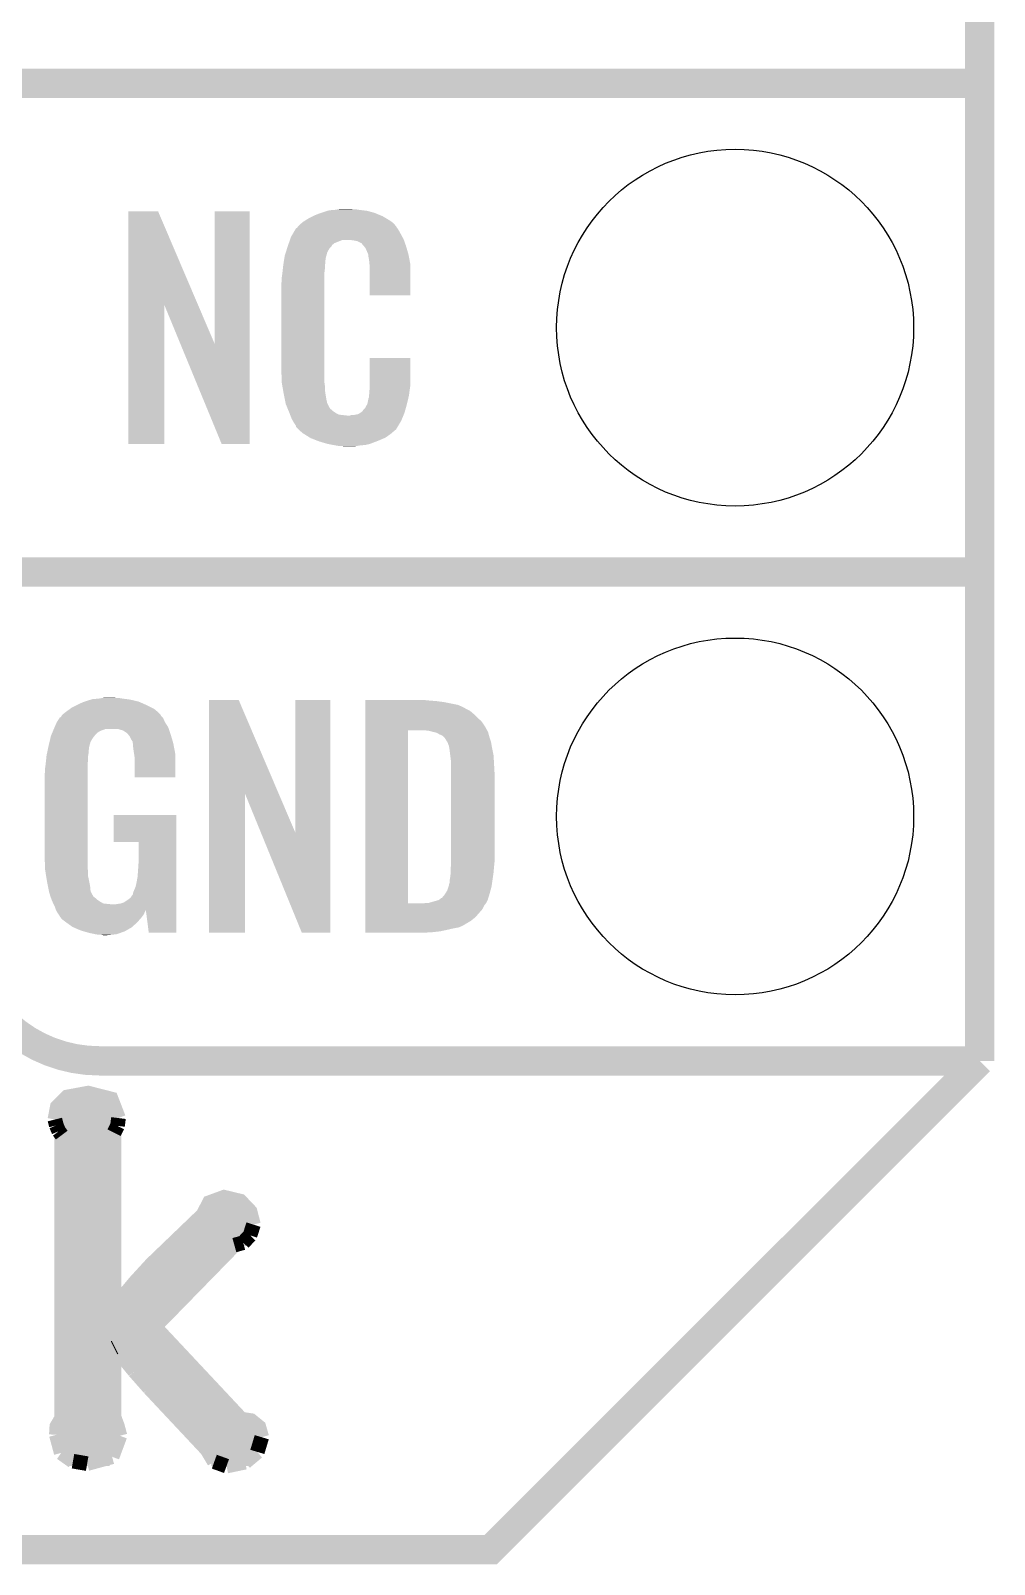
# Model space of a CAD drawing. Extents: x -1.3 to 24.2, y -3.9 to 53.4.
# Drawn here: x 19.2 to 24.21, y -3.89 to 4.08 of the extents above; entities that cross this region are included whole.
import ezdxf

# ---------------------------------------------------------------- set-up
doc = ezdxf.new("R2010")
doc.units = 0
doc.layers.get('0').update_dxf_attribs({"linetype": 'CONTINUOUS'})
for name, color, linetype in [('LIGHT_RANGER_14CLICK_V101_GKO', 10, 'CONTINUOUS'), ('LIGHT_RANGER_14CLICK_V101_GTO', 9, 'CONTINUOUS'), ('LIGHT_RANGER_14CLICK_V101_GTS', 11, 'CONTINUOUS')]:
    doc.layers.add(name, color=color, linetype=linetype)

# ---------------------------------------------------------------- blocks, each defined once
blk = doc.blocks.new('ROUND_58')
blk.add_circle((0, 0), 0.9271)

msp = doc.modelspace()

# ---------------------------------------------------------------- linework, layer by layer
at = {"layer": 'LIGHT_RANGER_14CLICK_V101_GKO', "const_width": 0.1524}
for points in [[(24.13, -1.27), (24.13, 51.054)], [(-1.27, -3.81), (21.59, -3.81), (24.13, -1.27)]]:
    msp.add_lwpolyline(points, dxfattribs=at)
at = {"layer": 'LIGHT_RANGER_14CLICK_V101_GTO'}
for points, const_width in [([(18.9738, 3.81), (24.13, 3.81)], 0.1524), ([(18.9738, 3.81), (24.13, 3.81)], 0.1524), ([(18.9738, 1.27), (24.13, 1.27)], 0.1524), ([(18.9738, 1.27), (24.13, 1.27)], 0.1524), ([(19.558, -1.27), (24.13, -1.27)], 0.1524), ([(22.84984, -1.27), (23.8506, -1.27)], 0.1524), ([(19.32686, -1.5748), (19.33956, -1.50876), (19.39036, -1.45796), (19.49958, -1.43764), (19.61896, -1.46812), (19.65706, -1.56718)], 0.0762), ([(19.33956, -1.50876), (19.6469, -1.50876)], 0.0762), ([(19.32686, -1.5748), (19.33448, -1.60528)], 0.0762), ([(19.3294, -1.58496), (19.65452, -1.58496)], 0.0762), ([(19.33448, -1.60528), (19.34718, -1.63576)], 0.0762), ([(19.6342, -1.64338), (19.65198, -1.60782)], 0.0762), ([(19.65198, -1.60782), (19.65706, -1.56718)], 0.0762), ([(19.33448, -3.2131), (19.33702, -3.16992), (19.36242, -3.12674), (19.36242, -1.65608)], 0.0762), ([(19.34718, -1.63576), (19.36242, -1.65608)], 0.0762), ([(19.36242, -1.66116), (19.6342, -1.66116)], 0.0762), ([(19.6342, -2.54254), (19.6342, -1.64338)], 0.0762), ([(19.36242, -1.73736), (19.6342, -1.73736)], 0.0762), ([(19.36242, -1.81356), (19.6342, -1.81356)], 0.0762), ([(19.36242, -1.88976), (19.6342, -1.88976)], 0.0762), ([(19.36242, -1.96596), (19.6342, -1.96596)], 0.0762), ([(19.6342, -2.54254), (19.63928, -2.54508), (19.74596, -2.41808), (19.82978, -2.32664), (20.09648, -2.0701), (20.1295, -2.0066), (20.2057, -1.97866), (20.28952, -1.99898), (20.34032, -2.05232), (20.3581, -2.1209)], 0.0762), ([(19.36242, -2.04216), (19.6342, -2.04216)], 0.0762), ([(20.10156, -2.04216), (20.33524, -2.04216)], 0.0762), ([(19.36242, -2.11836), (19.6342, -2.11836)], 0.0762), ([(20.04568, -2.11836), (20.3581, -2.11836)], 0.0762), ([(20.30476, -2.21488), (20.34032, -2.17678)], 0.0762), ([(20.34032, -2.17678), (20.3581, -2.1209)], 0.0762), ([(19.36242, -2.19456), (19.6342, -2.19456)], 0.0762), ([(19.84502, -2.65176), (20.25904, -2.22758)], 0.0762), ([(19.96694, -2.19456), (20.33016, -2.19456)], 0.0762), ([(20.25904, -2.22758), (20.30476, -2.21488)], 0.0762), ([(19.36242, -2.27076), (19.6342, -2.27076)], 0.0762), ([(19.36242, -2.34696), (19.6342, -2.34696)], 0.0762), ([(19.812, -2.34696), (20.1422, -2.34696)], 0.0762), ([(19.8882, -2.27076), (20.21586, -2.27076)], 0.0762), ([(19.36242, -2.42316), (19.6342, -2.42316)], 0.0762), ([(19.74342, -2.42316), (20.06854, -2.42316)], 0.0762), ([(19.36242, -2.49936), (19.6342, -2.49936)], 0.0762), ([(19.67738, -2.49936), (19.99488, -2.49936)], 0.0762), ([(19.36242, -2.57556), (19.91868, -2.57556)], 0.0762), ([(19.36242, -2.65176), (19.84502, -2.65176)], 0.0762), ([(19.84502, -2.65176), (20.2946, -3.13182), (20.3454, -3.13944), (20.38604, -3.17246), (20.40128, -3.2258)], 0.0762), ([(19.36242, -2.72796), (19.91614, -2.72796)], 0.0762), ([(19.36242, -2.80416), (19.6342, -2.80416)], 0.0762), ([(19.6342, -2.76098), (19.63928, -2.75844)], 0.0762), ([(19.6342, -3.12166), (19.6342, -2.76098)], 0.0762), ([(19.63928, -2.75844), (19.74088, -2.8829)], 0.0762), ([(19.67484, -2.80416), (19.98726, -2.80416)], 0.0762), ([(19.36242, -2.88036), (19.6342, -2.88036)], 0.0762), ([(19.73834, -2.88036), (20.05838, -2.88036)], 0.0762), ([(19.74088, -2.8829), (19.81708, -2.96926)], 0.0762), ([(19.36242, -2.95656), (19.6342, -2.95656)], 0.0762), ([(19.80438, -2.95656), (20.1295, -2.95656)], 0.0762), ([(19.81708, -2.96926), (20.1168, -3.2893)], 0.0762), ([(19.36242, -3.03276), (19.6342, -3.03276)], 0.0762), ([(19.8755, -3.03276), (20.20062, -3.03276)], 0.0762), ([(19.36242, -3.10896), (19.6342, -3.10896)], 0.0762), ([(19.6342, -3.12166), (19.65198, -3.16992), (19.66468, -3.21818)], 0.0762), ([(19.94662, -3.10896), (20.27174, -3.10896)], 0.0762), ([(19.33448, -3.18516), (19.6596, -3.18516)], 0.0762), ([(19.33448, -3.2131), (19.35988, -3.30708)], 0.0762), ([(19.62404, -3.3274), (19.66468, -3.21818)], 0.0762), ([(20.01774, -3.18516), (20.39112, -3.18516)], 0.0762), ([(20.37842, -3.302), (20.40128, -3.2258)], 0.0762), ([(19.33956, -3.26136), (19.66214, -3.26136)], 0.0762), ([(20.08886, -3.26136), (20.3962, -3.26136)], 0.0762), ([(20.1168, -3.2893), (20.1549, -3.3528)], 0.0762), ([(20.31492, -3.35534), (20.37842, -3.302)], 0.0762), ([(19.35988, -3.30708), (19.42084, -3.35026)], 0.0762), ([(19.39036, -3.33756), (19.61134, -3.33756)], 0.0762), ([(19.42084, -3.35026), (19.4945, -3.36296)], 0.0762), ([(19.4945, -3.36296), (19.62404, -3.3274)], 0.0762), ([(20.13966, -3.33756), (20.3454, -3.33756)], 0.0762), ([(20.1549, -3.3528), (20.2184, -3.37566)], 0.0762), ([(20.2184, -3.37566), (20.31492, -3.35534)], 0.0762)]:
    msp.add_lwpolyline(points, dxfattribs=dict(at, const_width=const_width))
at = {"layer": 'LIGHT_RANGER_14CLICK_V101_GTO', "const_width": 0.1524}
msp.add_lwpolyline([(18.8468, -0.5588, 0.4142136), (19.558, -1.27)], format="xyb", dxfattribs=at)
at = {"layer": 'LIGHT_RANGER_14CLICK_V101_GTO'}
for points in [[(19.707874, 2.656718), (19.707882, 3.144504), (20.070868, 2.656718), (19.862804, 3.144504)], [(19.707882, 3.144504), (19.707884, 3.14452), (19.862804, 3.144504), (19.707884, 3.14452)], [(20.15744, 2.453758), (20.157462, 3.144496), (20.337766, 2.453758), (20.33778, 3.144496)], [(20.157462, 3.144496), (20.157464, 3.14452), (20.33778, 3.144496), (20.157464, 3.14452)], [(20.642582, 3.10642), (20.66798, 3.11912), (21.04983, 3.10642), (21.02866, 3.11912)], [(20.66798, 3.11912), (20.67814, 3.1242), (21.02866, 3.11912), (21.016324, 3.1242)], [(20.67814, 3.1242), (20.703538, 3.13436), (21.016324, 3.1242), (20.991652, 3.13436)], [(20.703538, 3.13436), (20.711158, 3.1369), (20.991652, 3.13436), (20.985482, 3.1369)], [(20.711158, 3.1369), (20.7264, 3.14198), (20.985482, 3.1369), (20.966432, 3.14198)], [(20.7264, 3.14198), (20.743334, 3.14706), (20.966432, 3.14198), (20.947382, 3.14706)], [(20.743334, 3.14706), (20.751802, 3.1496), (20.947382, 3.14706), (20.927062, 3.1496)], [(20.751802, 3.1496), (20.78228, 3.15214), (20.927062, 3.1496), (20.90674, 3.15214)], [(20.78228, 3.15214), (20.79752, 3.15468), (20.90674, 3.15214), (20.891502, 3.15468)], [(20.79752, 3.15468), (20.812762, 3.15722), (20.876262, 3.15468), (20.863562, 3.15722)], [(20.562644, 3.02768), (20.576094, 3.05054), (21.12264, 3.02768), (21.109942, 3.05054)], [(20.576094, 3.05054), (20.579086, 3.055622), (21.109942, 3.05054), (21.106132, 3.055622)], [(20.579086, 3.055622), (20.58416, 3.058164), (21.106132, 3.055622), (21.104226, 3.058164)], [(20.58416, 3.058164), (20.58619, 3.060702), (21.104226, 3.058164), (21.102322, 3.060702)], [(20.58619, 3.060702), (20.59025, 3.065776), (21.102322, 3.060702), (21.099782, 3.065776)], [(20.59025, 3.065776), (20.59432, 3.070862), (21.099782, 3.065776), (21.095424, 3.070862)], [(20.59432, 3.070862), (20.608834, 3.08356), (21.095424, 3.070862), (21.084542, 3.08356)], [(20.608834, 3.08356), (20.614642, 3.08864), (21.084542, 3.08356), (21.077432, 3.08864)], [(20.614642, 3.08864), (20.626618, 3.096262), (21.077432, 3.08864), (21.06676, 3.096262)], [(20.626618, 3.096262), (20.642582, 3.10642), (21.06676, 3.096262), (21.04983, 3.10642)], [(20.526272, 2.931158), (20.533492, 2.954018), (20.741638, 2.931158), (20.754338, 2.954018)], [(20.533492, 2.954018), (20.5359, 2.96164), (20.754338, 2.954018), (20.761956, 2.96164)], [(20.5359, 2.96164), (20.536788, 2.964182), (20.761956, 2.96164), (20.764498, 2.964182)], [(20.536788, 2.964182), (20.538564, 2.969256), (20.764498, 2.964182), (20.767038, 2.969256)], [(20.538564, 2.969256), (20.542122, 2.979418), (20.767038, 2.969256), (20.779742, 2.979418)], [(20.542122, 2.979418), (20.547454, 2.994658), (20.779742, 2.979418), (20.817836, 2.994658)], [(20.547454, 2.994658), (20.547456, 2.99466), (20.817836, 2.994658), (20.866098, 2.99466)], [(20.547456, 2.99466), (20.549232, 2.999738), (21.139694, 2.99466), (21.13788, 2.999738)], [(20.549232, 2.999738), (20.55368, 3.012442), (21.13788, 2.999738), (21.130952, 3.012442)], [(20.55368, 3.012442), (20.562644, 3.02768), (21.130952, 3.012442), (21.12264, 3.02768)], [(20.88388, 2.99212), (20.866098, 2.99466), (21.140602, 2.99212), (21.139694, 2.99466)], [(20.896578, 2.98958), (20.88388, 2.99212), (21.141508, 2.98958), (21.140602, 2.99212)], [(20.921974, 2.97688), (20.896578, 2.98958), (21.146044, 2.97688), (21.141508, 2.98958)], [(20.924518, 2.971804), (20.921974, 2.97688), (21.147856, 2.971804), (21.146044, 2.97688)], [(20.931052, 2.96418), (20.924518, 2.971804), (21.150578, 2.96418), (21.147856, 2.971804)], [(20.939758, 2.95402), (20.931052, 2.96418), (21.153568, 2.95402), (21.150578, 2.96418)], [(20.94992, 2.93116), (20.939758, 2.95402), (21.160292, 2.93116), (21.153568, 2.95402)], [(20.51304, 2.86512), (20.514642, 2.875278), (20.729448, 2.86512), (20.73148, 2.875278)], [(20.514642, 2.875278), (20.516648, 2.887978), (20.73148, 2.875278), (20.73148, 2.887978)], [(20.516648, 2.887978), (20.518252, 2.898138), (20.73148, 2.887978), (20.73402, 2.898138)], [(20.518252, 2.898138), (20.519054, 2.903218), (20.73402, 2.898138), (20.73402, 2.903218)], [(20.519054, 2.903218), (20.52066, 2.913382), (20.73402, 2.903218), (20.73679, 2.913382)], [(20.52066, 2.913382), (20.526272, 2.931158), (20.73679, 2.913382), (20.741638, 2.931158)], [(20.953984, 2.921002), (20.94992, 2.93116), (21.16328, 2.921002), (21.160292, 2.93116)], [(20.954998, 2.918464), (20.953984, 2.921002), (21.163764, 2.918464), (21.16328, 2.921002)], [(20.955, 2.910842), (20.954998, 2.918464), (21.165216, 2.910842), (21.163764, 2.918464)], [(20.95754, 2.898138), (20.955, 2.910842), (21.167636, 2.898138), (21.165216, 2.910842)], [(20.96008, 2.88036), (20.95754, 2.898138), (21.171022, 2.88036), (21.167636, 2.898138)], [(20.961058, 2.867658), (20.96008, 2.88036), (21.17344, 2.867658), (21.171022, 2.88036)], [(20.50542, 2.80162), (20.50796, 2.8194), (20.7264, 2.80162), (20.7264, 2.8194)], [(20.50542, 2.783842), (20.50542, 2.80162), (20.7264, 2.783842), (20.7264, 2.80162)], [(20.50796, 2.8194), (20.508242, 2.821938), (20.7264, 2.8194), (20.7264, 2.821938)], [(20.508242, 2.821938), (20.5105, 2.84226), (20.7264, 2.821938), (20.72894, 2.84226)], [(20.5105, 2.84226), (20.512756, 2.862578), (20.72894, 2.84226), (20.72894, 2.862578)], [(20.512756, 2.862578), (20.51304, 2.86512), (20.72894, 2.862578), (20.729448, 2.86512)], [(20.96262, 2.84734), (20.961058, 2.867658), (21.173436, 2.84734), (21.17344, 2.867658)], [(20.96262, 2.707664), (20.96262, 2.84734), (21.173416, 2.707664), (21.173436, 2.84734)], [(20.50288, 2.771142), (20.50542, 2.783842), (20.7264, 2.771142), (20.7264, 2.783842)], [(20.50288, 2.32156), (20.50288, 2.771142), (20.7264, 2.32156), (20.7264, 2.771142)], [(19.70786, 1.935504), (19.707874, 2.656718), (19.895796, 1.935504), (19.89582, 2.656718)], [(19.97945, 2.453758), (19.89582, 2.656718), (20.15744, 2.453758), (20.070868, 2.656718)], [(21.173416, 2.70764), (20.96262, 2.707664), (21.173416, 2.70764), (21.173416, 2.707664)], [(20.192996, 1.935496), (19.97945, 2.453758), (20.337756, 1.935496), (20.337766, 2.453758)], [(20.505232, 2.25806), (20.50288, 2.32156), (20.7264, 2.25806), (20.7264, 2.32156)], [(20.96262, 2.24282), (20.962642, 2.382496), (21.17344, 2.24282), (21.17344, 2.382496)], [(20.962642, 2.382496), (20.962644, 2.38252), (21.17344, 2.382496), (20.962644, 2.38252)], [(20.50542, 2.252982), (20.505232, 2.25806), (20.727126, 2.252982), (20.7264, 2.25806)], [(20.50763, 2.240278), (20.50542, 2.252982), (20.72894, 2.240278), (20.727126, 2.252982)], [(20.511606, 2.217418), (20.50763, 2.240278), (20.72894, 2.217418), (20.72894, 2.240278)], [(20.96262, 2.230122), (20.96262, 2.24282), (21.171626, 2.230122), (21.17344, 2.24282)], [(20.51558, 2.19456), (20.511606, 2.217418), (20.73255, 2.19456), (20.72894, 2.217418)], [(20.520662, 2.16916), (20.51558, 2.19456), (20.73656, 2.16916), (20.73255, 2.19456)], [(20.525234, 2.146298), (20.520662, 2.16916), (20.74164, 2.146298), (20.73656, 2.16916)], [(20.949922, 2.143762), (20.955, 2.169162), (21.15566, 2.143762), (21.161636, 2.169162)], [(20.955, 2.169162), (20.955002, 2.171704), (21.161636, 2.169162), (21.162234, 2.171704)], [(20.955002, 2.171704), (20.95754, 2.176784), (21.162234, 2.171704), (21.163428, 2.176784)], [(20.95754, 2.184402), (20.958048, 2.186942), (21.165222, 2.184402), (21.16582, 2.186942)], [(20.95754, 2.176784), (20.95754, 2.184402), (21.163428, 2.176784), (21.165222, 2.184402)], [(20.958048, 2.186942), (20.96008, 2.197102), (21.16582, 2.186942), (21.167174, 2.197102)], [(20.96008, 2.2098), (20.961984, 2.22504), (21.168866, 2.2098), (21.1709, 2.22504)], [(20.96008, 2.197102), (20.96008, 2.2098), (21.167174, 2.197102), (21.168866, 2.2098)], [(20.961984, 2.22504), (20.96262, 2.230122), (21.1709, 2.22504), (21.171626, 2.230122)], [(20.52574, 2.143762), (20.525234, 2.146298), (20.74291, 2.143762), (20.74164, 2.146298)], [(20.533062, 2.125982), (20.52574, 2.143762), (20.751802, 2.125982), (20.74291, 2.143762)], [(20.53411, 2.123436), (20.533062, 2.125982), (20.754342, 2.123436), (20.751802, 2.125982)], [(20.5362, 2.118362), (20.53411, 2.123436), (20.756884, 2.118362), (20.754342, 2.123436)], [(20.538292, 2.113278), (20.5362, 2.118362), (20.764502, 2.113278), (20.756884, 2.118362)], [(20.54143, 2.10566), (20.538292, 2.113278), (20.77212, 2.10566), (20.764502, 2.113278)], [(20.54352, 2.10058), (20.54143, 2.10566), (20.779742, 2.10058), (20.77212, 2.10566)], [(20.545474, 2.0955), (20.54352, 2.10058), (20.787362, 2.0955), (20.779742, 2.10058)], [(20.548406, 2.08788), (20.545474, 2.0955), (20.802604, 2.08788), (20.787362, 2.0955)], [(20.55036, 2.0828), (20.548406, 2.08788), (20.848322, 2.0828), (20.802604, 2.08788)], [(20.55622, 2.06756), (20.55036, 2.0828), (21.130408, 2.06756), (21.136684, 2.0828)], [(20.848322, 2.0828), (20.858482, 2.082802), (21.136684, 2.0828), (21.136686, 2.082802)], [(20.858482, 2.082802), (20.866104, 2.08534), (21.136686, 2.082802), (21.13773, 2.08534)], [(20.876262, 2.08534), (20.901662, 2.09042), (21.13773, 2.08534), (21.139822, 2.09042)], [(20.901662, 2.09042), (20.914356, 2.098038), (21.139822, 2.09042), (21.14296, 2.098038)], [(20.914356, 2.098038), (20.91436, 2.09804), (21.14296, 2.098038), (21.14296, 2.09804)], [(20.91436, 2.09804), (20.924522, 2.105666), (21.14296, 2.09804), (21.145078, 2.105666)], [(20.924522, 2.105666), (20.927062, 2.110738), (21.145078, 2.105666), (21.146486, 2.110738)], [(20.927062, 2.110738), (20.937222, 2.120902), (21.146486, 2.110738), (21.14931, 2.120902)], [(20.937222, 2.120902), (20.94992, 2.14376), (21.14931, 2.120902), (21.15566, 2.14376)], [(20.94992, 2.14376), (20.949922, 2.143762), (21.15566, 2.14376), (21.15566, 2.143762)], [(20.563278, 2.05486), (20.55622, 2.06756), (21.12518, 2.05486), (21.130408, 2.06756)], [(20.568922, 2.044698), (20.563278, 2.05486), (21.119082, 2.044698), (21.12518, 2.05486)], [(20.579076, 2.029466), (20.568922, 2.044698), (21.109942, 2.029466), (21.119082, 2.044698)], [(20.57908, 2.024384), (20.579076, 2.029466), (21.106894, 2.024384), (21.109942, 2.029466)], [(20.586702, 2.01676), (20.57908, 2.024384), (21.10232, 2.01676), (21.106894, 2.024384)], [(20.59178, 2.01168), (20.586702, 2.01676), (21.099776, 2.01168), (21.10232, 2.01676)], [(20.59686, 2.006598), (20.59178, 2.01168), (21.093424, 2.006598), (21.099776, 2.01168)], [(20.602786, 2.00152), (20.59686, 2.006598), (21.08708, 2.00152), (21.093424, 2.006598)], [(20.614638, 1.99136), (20.602786, 2.00152), (21.075228, 1.99136), (21.08708, 2.00152)], [(19.895796, 1.93548), (19.70786, 1.935504), (19.895796, 1.93548), (19.895796, 1.935504)], [(20.337756, 1.93548), (20.192996, 1.935496), (20.337756, 1.93548), (20.337756, 1.935496)], [(20.622768, 1.98628), (20.614638, 1.99136), (21.069302, 1.98628), (21.075228, 1.99136)], [(20.65122, 1.9685), (20.622768, 1.98628), (21.043902, 1.9685), (21.069302, 1.98628)], [(20.65528, 1.965962), (20.65122, 1.9685), (21.037978, 1.965962), (21.043902, 1.9685)], [(20.687936, 1.95326), (20.65528, 1.965962), (21.00834, 1.95326), (21.037978, 1.965962)], [(20.701, 1.948178), (20.687936, 1.95326), (20.99527, 1.948178), (21.00834, 1.95326)], [(20.744178, 1.93548), (20.701, 1.948178), (20.962618, 1.93548), (20.99527, 1.948178)], [(20.771274, 1.9304), (20.744178, 1.93548), (20.939758, 1.9304), (20.962618, 1.93548)], [(20.78482, 1.92786), (20.771274, 1.9304), (20.91182, 1.92786), (20.939758, 1.9304)], [(20.800058, 1.92532), (20.78482, 1.92786), (20.896578, 1.92532), (20.91182, 1.92786)], [(20.827998, 1.92278), (20.817838, 1.92532), (20.881338, 1.92278), (20.896578, 1.92532)], [(19.387822, 0.546102), (19.405282, 0.5588), (19.857718, 0.546102), (19.842476, 0.5588)], [(19.405282, 0.5588), (19.415762, 0.56642), (19.842476, 0.5588), (19.827238, 0.56642)], [(19.415762, 0.56642), (19.44116, 0.57912), (19.827238, 0.56642), (19.80184, 0.57912)], [(19.44116, 0.57912), (19.45132, 0.5842), (19.80184, 0.57912), (19.790228, 0.5842)], [(19.45132, 0.5842), (19.47418, 0.59436), (19.790228, 0.5842), (19.767004, 0.59436)], [(19.47418, 0.59436), (19.481794, 0.596898), (19.767004, 0.59436), (19.761202, 0.596898)], [(19.481794, 0.596898), (19.49704, 0.60198), (19.761202, 0.596898), (19.739606, 0.60198)], [(19.49704, 0.60198), (19.513974, 0.60706), (19.739606, 0.60198), (19.718018, 0.60706)], [(19.513974, 0.60706), (19.522442, 0.6096), (19.718018, 0.60706), (19.69897, 0.6096)], [(19.522442, 0.6096), (19.55292, 0.61214), (19.69897, 0.6096), (19.67992, 0.61214)], [(19.55292, 0.61214), (19.56816, 0.61468), (19.67992, 0.61214), (19.664682, 0.61468)], [(19.56816, 0.61468), (19.583402, 0.61722), (19.646902, 0.61468), (19.636742, 0.61722)], [(20.126974, 0.116718), (20.126982, 0.604504), (20.489968, 0.116718), (20.281904, 0.604504)], [(20.126982, 0.604504), (20.126984, 0.60452), (20.281904, 0.604504), (20.126984, 0.60452)], [(20.57654, -0.086242), (20.576562, 0.604496), (20.756866, -0.086242), (20.75688, 0.604496)], [(20.576562, 0.604496), (20.576564, 0.60452), (20.75688, 0.604496), (20.576564, 0.60452)], [(20.939782, 0.60198), (20.939784, 0.60452), (21.27504, 0.60198), (21.24964, 0.60452)], [(20.939782, 0.59944), (20.939782, 0.60198), (21.30806, 0.59944), (21.27504, 0.60198)], [(20.939782, 0.59436), (20.939782, 0.59944), (21.346158, 0.59436), (21.30806, 0.59944)], [(20.939782, 0.579118), (20.939782, 0.59436), (21.422362, 0.579118), (21.346158, 0.59436)], [(20.939782, 0.563878), (20.939782, 0.579118), (21.455378, 0.563878), (21.422362, 0.579118)], [(20.939782, 0.561338), (20.939782, 0.563878), (21.457924, 0.561338), (21.455378, 0.563878)], [(20.939782, 0.54864), (20.939782, 0.561338), (21.483318, 0.54864), (21.457924, 0.561338)], [(19.32686, 0.46736), (19.33702, 0.49022), (19.91291, 0.46736), (19.898362, 0.49022)], [(19.33702, 0.49022), (19.337022, 0.490222), (19.898362, 0.49022), (19.898362, 0.490222)], [(19.337022, 0.490222), (19.352256, 0.513076), (19.898362, 0.490222), (19.888202, 0.513076)], [(19.352256, 0.513076), (19.35226, 0.513082), (19.888202, 0.513076), (19.888198, 0.513082)], [(19.35226, 0.513082), (19.352284, 0.51562), (19.888198, 0.513082), (19.88566, 0.51562)], [(19.352284, 0.51562), (19.357342, 0.51563), (19.88566, 0.51562), (19.88565, 0.51563)], [(19.357342, 0.51563), (19.361912, 0.523242), (19.88565, 0.51563), (19.878042, 0.523242)], [(19.361912, 0.523242), (19.36496, 0.528316), (19.878042, 0.523242), (19.875502, 0.528316)], [(19.36496, 0.528316), (19.364964, 0.528322), (19.875502, 0.528316), (19.875498, 0.528322)], [(19.364964, 0.528322), (19.38782, 0.5461), (19.875498, 0.528322), (19.85772, 0.5461)], [(19.38782, 0.5461), (19.387822, 0.546102), (19.85772, 0.5461), (19.857718, 0.546102)], [(20.93978, 0.495298), (20.939782, 0.51562), (21.54174, 0.495298), (21.51888, 0.51562)], [(20.93978, 0.4699), (20.93978, 0.495298), (21.55952, 0.4699), (21.54174, 0.495298)], [(20.939782, 0.533402), (20.939782, 0.54864), (21.5011, 0.533402), (21.483318, 0.54864)], [(20.939782, 0.51562), (20.939782, 0.533402), (21.51888, 0.51562), (21.5011, 0.533402)], [(19.299282, 0.388622), (19.30412, 0.408938), (19.512278, 0.388622), (19.52498, 0.408938)], [(19.30412, 0.408938), (19.306542, 0.419102), (19.52498, 0.408938), (19.533108, 0.419102)], [(19.306542, 0.419102), (19.307608, 0.421638), (19.533108, 0.419102), (19.535138, 0.421638)], [(19.307608, 0.421638), (19.314026, 0.436878), (19.535138, 0.421638), (19.550378, 0.436878)], [(19.314026, 0.436878), (19.317234, 0.4445), (19.550378, 0.436878), (19.563078, 0.4445)], [(19.317234, 0.4445), (19.321512, 0.454658), (19.563078, 0.4445), (19.591018, 0.454658)], [(19.321512, 0.45466), (19.324722, 0.462282), (19.918682, 0.45466), (19.91614, 0.462282)], [(19.321512, 0.454658), (19.321512, 0.45466), (19.591018, 0.454658), (19.654516, 0.45466)], [(19.324722, 0.462282), (19.32686, 0.46736), (19.91614, 0.462282), (19.91291, 0.46736)], [(19.669762, 0.44958), (19.654516, 0.45466), (19.920374, 0.44958), (19.918682, 0.45466)], [(19.67992, 0.447042), (19.669762, 0.44958), (19.92122, 0.447042), (19.920374, 0.44958)], [(19.695158, 0.436882), (19.67992, 0.447042), (19.924608, 0.436882), (19.92122, 0.447042)], [(19.700236, 0.434342), (19.695158, 0.436882), (19.925454, 0.434342), (19.924608, 0.436882)], [(19.708948, 0.42418), (19.700236, 0.434342), (19.92884, 0.42418), (19.925454, 0.434342)], [(19.71548, 0.416558), (19.708948, 0.42418), (19.931082, 0.416558), (19.92884, 0.42418)], [(19.72564, 0.396242), (19.71548, 0.416558), (19.937058, 0.396242), (19.931082, 0.416558)], [(20.939762, -0.452098), (20.93978, 0.44704), (21.16074, -0.452098), (21.160762, 0.44704)], [(20.93978, 0.44704), (20.93978, 0.4699), (21.57199, 0.44704), (21.55952, 0.4699)], [(21.272502, 0.4445), (21.252178, 0.44704), (21.573376, 0.4445), (21.57199, 0.44704)], [(21.28139, 0.44196), (21.272502, 0.4445), (21.57476, 0.44196), (21.573376, 0.4445)], [(21.290278, 0.43942), (21.28139, 0.44196), (21.576032, 0.43942), (21.57476, 0.44196)], [(21.302982, 0.436878), (21.290278, 0.43942), (21.577302, 0.436878), (21.576032, 0.43942)], [(21.315682, 0.431798), (21.302982, 0.436878), (21.578572, 0.431798), (21.577302, 0.436878)], [(21.323302, 0.42672), (21.315682, 0.431798), (21.57984, 0.42672), (21.578572, 0.431798)], [(21.328384, 0.42418), (21.323302, 0.42672), (21.580566, 0.42418), (21.57984, 0.42672)], [(21.330924, 0.424178), (21.328384, 0.42418), (21.580568, 0.424178), (21.580566, 0.42418)], [(21.34108, 0.419098), (21.330924, 0.424178), (21.582018, 0.419098), (21.580568, 0.424178)], [(21.351238, 0.40894), (21.34108, 0.419098), (21.58492, 0.40894), (21.582018, 0.419098)], [(21.35124, 0.408938), (21.351238, 0.40894), (21.584922, 0.408938), (21.58492, 0.40894)], [(21.363938, 0.38862), (21.35124, 0.408938), (21.591694, 0.38862), (21.584922, 0.408938)], [(19.28368, 0.3175), (19.286352, 0.330198), (19.500002, 0.3175), (19.50212, 0.330198)], [(19.286352, 0.330198), (19.289026, 0.342898), (19.50212, 0.330198), (19.50212, 0.342898)], [(19.289026, 0.342898), (19.291164, 0.353058), (19.50212, 0.342898), (19.50466, 0.353058)], [(19.291164, 0.353058), (19.29277, 0.360678), (19.50466, 0.353058), (19.50466, 0.360678)], [(19.29277, 0.360678), (19.29384, 0.36576), (19.50466, 0.360678), (19.506044, 0.36576)], [(19.29384, 0.36576), (19.299282, 0.388622), (19.506044, 0.36576), (19.512278, 0.388622)], [(19.730716, 0.388626), (19.72564, 0.396242), (19.939298, 0.388626), (19.937058, 0.396242)], [(19.73072, 0.381004), (19.730716, 0.388626), (19.94154, 0.381004), (19.939298, 0.388626)], [(19.730722, 0.381002), (19.73072, 0.381004), (19.94154, 0.381002), (19.94154, 0.381004)], [(19.733258, 0.375924), (19.730722, 0.381002), (19.942508, 0.375924), (19.94154, 0.381002)], [(19.73326, 0.360682), (19.733258, 0.375924), (19.945412, 0.360682), (19.942508, 0.375924)], [(19.7358, 0.34036), (19.73326, 0.360682), (19.949282, 0.34036), (19.945412, 0.360682)], [(19.737756, 0.327658), (19.7358, 0.34036), (19.9517, 0.327658), (19.949282, 0.34036)], [(19.74088, 0.307342), (19.737756, 0.327658), (19.951696, 0.307342), (19.9517, 0.327658)], [(21.36521, 0.38608), (21.363938, 0.38862), (21.59254, 0.38608), (21.591694, 0.38862)], [(21.36902, 0.378458), (21.36521, 0.38608), (21.593812, 0.378458), (21.59254, 0.38608)], [(21.37156, 0.37084), (21.36902, 0.378458), (21.59508, 0.37084), (21.593812, 0.378458)], [(21.3741, 0.365756), (21.37156, 0.37084), (21.595928, 0.365756), (21.59508, 0.37084)], [(21.3741, 0.363218), (21.3741, 0.365756), (21.596352, 0.363218), (21.595928, 0.365756)], [(21.37537, 0.3556), (21.3741, 0.363218), (21.59762, 0.3556), (21.596352, 0.363218)], [(21.37664, 0.34798), (21.37537, 0.3556), (21.599144, 0.34798), (21.59762, 0.3556)], [(21.38045, 0.3175), (21.37664, 0.34798), (21.60524, 0.3175), (21.599144, 0.34798)], [(19.27606, 0.25146), (19.2786, 0.26924), (19.49704, 0.25146), (19.49704, 0.26924)], [(19.27606, 0.233682), (19.27606, 0.25146), (19.49704, 0.233682), (19.49704, 0.25146)], [(19.2786, 0.26924), (19.279134, 0.274318), (19.49704, 0.26924), (19.49704, 0.274318)], [(19.279134, 0.274318), (19.28154, 0.29718), (19.49704, 0.274318), (19.49958, 0.29718)], [(19.28154, 0.29718), (19.283412, 0.314958), (19.49958, 0.29718), (19.49958, 0.314958)], [(19.283412, 0.314958), (19.28368, 0.3175), (19.49958, 0.314958), (19.500002, 0.3175)], [(19.74088, 0.203224), (19.74088, 0.307342), (19.951676, 0.203224), (19.951696, 0.307342)], [(21.38426, 0.287018), (21.38045, 0.3175), (21.607034, 0.287018), (21.60524, 0.3175)], [(21.38426, 0.27432), (21.38426, 0.287018), (21.60778, 0.27432), (21.607034, 0.287018)], [(21.38426, 0.228602), (21.38426, 0.27432), (21.61032, 0.228602), (21.60778, 0.27432)], [(19.27352, 0.218442), (19.27606, 0.233682), (19.49704, 0.218442), (19.49704, 0.233682)], [(19.27352, -0.20574), (19.27352, 0.218442), (19.49704, -0.20574), (19.49704, 0.218442)], [(19.951676, 0.2032), (19.74088, 0.203224), (19.951676, 0.2032), (19.951676, 0.203224)], [(21.38426, -0.23622), (21.38426, 0.228602), (21.61032, -0.23622), (21.61032, 0.228602)], [(20.12696, -0.604496), (20.126974, 0.116718), (20.314896, -0.604496), (20.31492, 0.116718)], [(20.397834, -0.086242), (20.31492, 0.116718), (20.57654, -0.086242), (20.489968, 0.116718)], [(19.63166, -0.132056), (19.631682, 0.007596), (19.956774, -0.132056), (19.95678, 0.007596)], [(19.631682, 0.007596), (19.631684, 0.00762), (19.95678, 0.007596), (19.631684, 0.00762)], [(19.761176, -0.13208), (19.63166, -0.132056), (19.956774, -0.13208), (19.956774, -0.132056)], [(19.7612, -0.243842), (19.761176, -0.13208), (19.95677, -0.243842), (19.956774, -0.13208)], [(20.609556, -0.604504), (20.397834, -0.086242), (20.756856, -0.604504), (20.756866, -0.086242)], [(19.275788, -0.26924), (19.27352, -0.20574), (19.49704, -0.26924), (19.49704, -0.20574)], [(21.38426, -0.25146), (21.38426, -0.23622), (21.608796, -0.25146), (21.61032, -0.23622)], [(19.27606, -0.276858), (19.275788, -0.26924), (19.497994, -0.276858), (19.49704, -0.26924)], [(19.278094, -0.289562), (19.27606, -0.276858), (19.49958, -0.289562), (19.497994, -0.276858)], [(19.281752, -0.312422), (19.278094, -0.289562), (19.49958, -0.312422), (19.49958, -0.289562)], [(19.285408, -0.33528), (19.281752, -0.312422), (19.50466, -0.33528), (19.49958, -0.312422)], [(19.75104, -0.3429), (19.75612, -0.31496), (19.956766, -0.3429), (19.956766, -0.31496)], [(19.75612, -0.31496), (19.75866, -0.28194), (19.956766, -0.31496), (19.956768, -0.28194)], [(19.75866, -0.28194), (19.7612, -0.243842), (19.956768, -0.28194), (19.95677, -0.243842)], [(21.37918, -0.322578), (21.38172, -0.30226), (21.600886, -0.322578), (21.603788, -0.30226)], [(21.38172, -0.279398), (21.383336, -0.26162), (21.606298, -0.279398), (21.60778, -0.26162)], [(21.38172, -0.2921), (21.38172, -0.279398), (21.60524, -0.2921), (21.606298, -0.279398)], [(21.38172, -0.30226), (21.38172, -0.2921), (21.603788, -0.30226), (21.60524, -0.2921)], [(21.383336, -0.26162), (21.38426, -0.25146), (21.60778, -0.26162), (21.608796, -0.25146)], [(19.28622, -0.34036), (19.285408, -0.33528), (19.505676, -0.34036), (19.50466, -0.33528)], [(19.290284, -0.36068), (19.28622, -0.34036), (19.50974, -0.36068), (19.505676, -0.34036)], [(19.295874, -0.388622), (19.290284, -0.36068), (19.512282, -0.388622), (19.50974, -0.36068)], [(19.29638, -0.391162), (19.295874, -0.388622), (19.513554, -0.391162), (19.512282, -0.388622)], [(19.301714, -0.408938), (19.29638, -0.391162), (19.522442, -0.408938), (19.513554, -0.391162)], [(19.73326, -0.403856), (19.733262, -0.396236), (19.956762, -0.403856), (19.956764, -0.396236)], [(19.733262, -0.396236), (19.73834, -0.38354), (19.956764, -0.396236), (19.956764, -0.38354)], [(19.73834, -0.38354), (19.74596, -0.365758), (19.956764, -0.38354), (19.956764, -0.365758)], [(19.74596, -0.365758), (19.75104, -0.3429), (19.956764, -0.365758), (19.956766, -0.3429)], [(21.354414, -0.40132), (21.363938, -0.386082), (21.58492, -0.40132), (21.588982, -0.386082)], [(21.363938, -0.386082), (21.371558, -0.363222), (21.588982, -0.386082), (21.59508, -0.363222)], [(21.371558, -0.363222), (21.374098, -0.355602), (21.59508, -0.363222), (21.596168, -0.355602)], [(21.374098, -0.355602), (21.3741, -0.353064), (21.596168, -0.355602), (21.59653, -0.353064)], [(21.3741, -0.353064), (21.376638, -0.345442), (21.59653, -0.353064), (21.597618, -0.345442)], [(21.376638, -0.345442), (21.37664, -0.335282), (21.597618, -0.345442), (21.59907, -0.335282)], [(21.37664, -0.335282), (21.37918, -0.322578), (21.59907, -0.335282), (21.600886, -0.322578)], [(19.302478, -0.411484), (19.301714, -0.408938), (19.524982, -0.411484), (19.522442, -0.408938)], [(19.304, -0.416558), (19.302478, -0.411484), (19.527524, -0.416558), (19.524982, -0.411484)], [(19.304, -0.416562), (19.304, -0.416558), (19.52753, -0.416562), (19.527524, -0.416558)], [(19.306858, -0.424182), (19.304, -0.416562), (19.53768, -0.424182), (19.52753, -0.416562)], [(19.309716, -0.4318), (19.306858, -0.424182), (19.5453, -0.4318), (19.53768, -0.424182)], [(19.31162, -0.43688), (19.309716, -0.4318), (19.552922, -0.43688), (19.5453, -0.4318)], [(19.313798, -0.441958), (19.31162, -0.43688), (19.560538, -0.441958), (19.552922, -0.43688)], [(19.318152, -0.45212), (19.313798, -0.441958), (19.578324, -0.45212), (19.560538, -0.441958)], [(19.31924, -0.45466), (19.318152, -0.45212), (19.60118, -0.45466), (19.578324, -0.45212)], [(19.32051, -0.4572), (19.31924, -0.45466), (19.626578, -0.4572), (19.60118, -0.45466)], [(19.32686, -0.4699), (19.32051, -0.4572), (19.95676, -0.4699), (19.95676, -0.4572)], [(19.33194, -0.485138), (19.32686, -0.4699), (19.95676, -0.485138), (19.95676, -0.4699)], [(19.639282, -0.4572), (19.65198, -0.45466), (19.95676, -0.4572), (19.95676, -0.45466)], [(19.65198, -0.45466), (19.669762, -0.452118), (19.95676, -0.45466), (19.95676, -0.452118)], [(19.669762, -0.452118), (19.685004, -0.447038), (19.95676, -0.452118), (19.956762, -0.447038)], [(19.685004, -0.447038), (19.70024, -0.43688), (19.956762, -0.447038), (19.956762, -0.43688)], [(19.70024, -0.43688), (19.718022, -0.424178), (19.956762, -0.43688), (19.956762, -0.424178)], [(19.718022, -0.424178), (19.730722, -0.406398), (19.956762, -0.424178), (19.956762, -0.406398)], [(19.730722, -0.406398), (19.73326, -0.403856), (19.956762, -0.406398), (19.956762, -0.403856)], [(20.939762, -0.45212), (20.939762, -0.452098), (21.239478, -0.45212), (21.16074, -0.452098)], [(20.939762, -0.462282), (20.939762, -0.45212), (21.556978, -0.462282), (21.565106, -0.45212)], [(20.939762, -0.482598), (20.939762, -0.462282), (21.54682, -0.482598), (21.556978, -0.462282)], [(21.239478, -0.45212), (21.254718, -0.44958), (21.565106, -0.45212), (21.567138, -0.44958)], [(21.267418, -0.44958), (21.267424, -0.449578), (21.567138, -0.44958), (21.56714, -0.449578)], [(21.267424, -0.449578), (21.320758, -0.434342), (21.56714, -0.449578), (21.574758, -0.434342)], [(21.320758, -0.434342), (21.32076, -0.43434), (21.574758, -0.434342), (21.57476, -0.43434)], [(21.32076, -0.43434), (21.333456, -0.424184), (21.57476, -0.43434), (21.577884, -0.424184)], [(21.333456, -0.424184), (21.335994, -0.42418), (21.577884, -0.424184), (21.577886, -0.42418)], [(21.335994, -0.42418), (21.338542, -0.421638), (21.577886, -0.42418), (21.578668, -0.421638)], [(21.338542, -0.421638), (21.35124, -0.4064), (21.578668, -0.421638), (21.583356, -0.4064)], [(21.35124, -0.4064), (21.354414, -0.40132), (21.583356, -0.4064), (21.58492, -0.40132)], [(19.332708, -0.486674), (19.33194, -0.485138), (19.95676, -0.486674), (19.95676, -0.485138)], [(19.33271, -0.486676), (19.332708, -0.486674), (19.7993, -0.486676), (19.79932, -0.486674)], [(19.333214, -0.487686), (19.33271, -0.486676), (19.799294, -0.487686), (19.7993, -0.486676)], [(19.334484, -0.490224), (19.333214, -0.487686), (19.796758, -0.490224), (19.799294, -0.487686)], [(19.33702, -0.495298), (19.334484, -0.490224), (19.794582, -0.495298), (19.796758, -0.490224)], [(19.345486, -0.507998), (19.33702, -0.495298), (19.789138, -0.507998), (19.794582, -0.495298)], [(19.34718, -0.51054), (19.345486, -0.507998), (19.78723, -0.51054), (19.789138, -0.507998)], [(19.349714, -0.513074), (19.34718, -0.51054), (19.78533, -0.513074), (19.78723, -0.51054)], [(19.34972, -0.515618), (19.349714, -0.513074), (19.783424, -0.515618), (19.78533, -0.513074)], [(19.358792, -0.52832), (19.34972, -0.515618), (19.7739, -0.52832), (19.783424, -0.515618)], [(19.362418, -0.533398), (19.358792, -0.52832), (19.769386, -0.533398), (19.7739, -0.52832)], [(19.38274, -0.54864), (19.362418, -0.533398), (19.755836, -0.54864), (19.769386, -0.533398)], [(19.386298, -0.55118), (19.38274, -0.54864), (19.75358, -0.55118), (19.755836, -0.54864)], [(19.418298, -0.574038), (19.386298, -0.55118), (19.728436, -0.574038), (19.75358, -0.55118)], [(19.814538, -0.604498), (19.79932, -0.486674), (19.956756, -0.604498), (19.95676, -0.486674)], [(20.93976, -0.523242), (20.939762, -0.482598), (21.511258, -0.523242), (21.54682, -0.482598)], [(20.93976, -0.543562), (20.93976, -0.523242), (21.485858, -0.543562), (21.511258, -0.523242)], [(20.93976, -0.561342), (20.93976, -0.543562), (21.455378, -0.561342), (21.485858, -0.543562)], [(19.424114, -0.576582), (19.418298, -0.574038), (19.725638, -0.576582), (19.728436, -0.574038)], [(19.458938, -0.59182), (19.424114, -0.576582), (19.698968, -0.59182), (19.725638, -0.576582)], [(19.476212, -0.5969), (19.458938, -0.59182), (19.690078, -0.5969), (19.698968, -0.59182)], [(19.50212, -0.60452), (19.476212, -0.5969), (19.668488, -0.60452), (19.690078, -0.5969)], [(19.53768, -0.61214), (19.50212, -0.60452), (19.646898, -0.61214), (19.668488, -0.60452)], [(19.552918, -0.61468), (19.53768, -0.61214), (19.6215, -0.61468), (19.646898, -0.61214)], [(19.578318, -0.61722), (19.568158, -0.61468), (19.596102, -0.61722), (19.6215, -0.61468)], [(19.956756, -0.60452), (19.814538, -0.604498), (19.956756, -0.60452), (19.956756, -0.604498)], [(20.314896, -0.60452), (20.12696, -0.604496), (20.314896, -0.60452), (20.314896, -0.604496)], [(20.756856, -0.60452), (20.609556, -0.604504), (20.756856, -0.60452), (20.756856, -0.604504)], [(20.93976, -0.563882), (20.93976, -0.561342), (21.452836, -0.563882), (21.455378, -0.561342)], [(20.93976, -0.56896), (20.93976, -0.563882), (21.44268, -0.56896), (21.452836, -0.563882)], [(20.93976, -0.57658), (20.93976, -0.56896), (21.424898, -0.57658), (21.44268, -0.56896)], [(20.93976, -0.58166), (20.93976, -0.57658), (21.39696, -0.58166), (21.424898, -0.57658)], [(20.93976, -0.58928), (20.93976, -0.58166), (21.36394, -0.58928), (21.39696, -0.58166)], [(20.93976, -0.5969), (20.93976, -0.58928), (21.328378, -0.5969), (21.36394, -0.58928)], [(20.93976, -0.60198), (20.93976, -0.5969), (21.28266, -0.60198), (21.328378, -0.5969)], [(20.93976, -0.604496), (20.93976, -0.60198), (21.234856, -0.604496), (21.28266, -0.60198)], [(21.234402, -0.60452), (20.93976, -0.604496), (21.234402, -0.60452), (21.234856, -0.604496)]]:
    msp.add_solid(points, dxfattribs=at)

# ---------------------------------------------------------------- block references
at = {"layer": 'LIGHT_RANGER_14CLICK_V101_GTS'}
for p in [(22.86, 2.54), (22.86, 0)]:
    msp.add_blockref('ROUND_58', p, dxfattribs=at)

doc.saveas('drawing.dxf')
